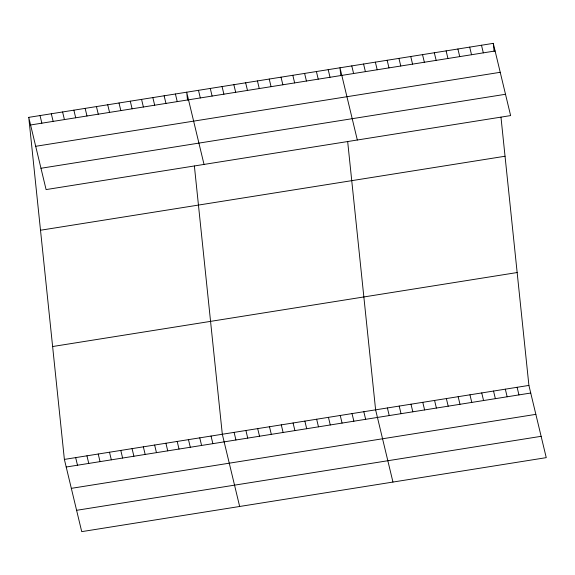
<?xml version="1.0" encoding="UTF-8"?>
<svg xmlns="http://www.w3.org/2000/svg" width="575" height="575" viewBox="0 0 575 575"><rect width="100%" height="100%" fill="white"/><g stroke="black" fill="none" stroke-linecap="round" stroke-linejoin="round"><path stroke-width="0.86" d="M28.75 117.358L493.278 43.362L510.622 115.589L46.093 189.585L28.75 117.358L64.378 459.411L81.722 531.638L546.25 457.643L528.907 385.415L500.969 117.163M30.576 124.976L495.111 50.981M35.7 146.294L500.228 72.299M40.969 168.267L505.504 94.271M40.509 230.237L505.037 156.242M52.62 346.531L517.155 272.536M64.378 459.411L528.907 385.415M66.211 467.022L530.739 393.027M71.329 488.348L535.857 414.352M76.604 510.312L541.133 436.317M481.491 45.238L483.316 52.857M469.696 47.121L471.522 54.733M457.901 48.997L459.734 56.616M446.114 50.873L447.939 58.492M517.119 387.291L518.945 394.91M434.319 52.756L436.152 60.368M505.324 389.167L507.157 396.786M422.532 54.632L424.357 62.251M493.537 391.05L495.363 398.662M410.737 56.508L412.562 64.127M481.742 392.926L483.568 400.545M398.942 58.391L400.775 66.003M469.948 394.802L471.78 402.421M387.155 60.267L388.98 67.886M458.16 396.685L459.986 404.297M375.36 62.143L377.193 69.762M446.365 398.561L448.191 406.18M363.572 64.026L365.398 71.638M434.571 400.437L436.403 408.056M351.778 65.902L353.603 73.521M422.783 402.32L424.609 409.932M357.327 140.013L339.983 67.778L340.803 75.598M410.988 404.196L412.821 411.815M328.196 69.661L330.021 77.273M399.201 406.072L401.027 413.691M316.401 71.537L318.227 79.156M387.406 407.955L389.232 415.567M304.606 73.413L306.439 81.032M392.955 482.058L375.612 409.831L347.674 141.587M292.819 75.296L294.644 82.908M363.824 411.707L365.65 419.326M281.024 77.172L282.857 84.791M352.029 413.59L353.862 421.202M269.237 79.048L271.062 86.667M340.242 415.466L342.067 423.085M257.442 80.931L259.268 88.543M328.447 417.342L330.273 424.961M245.647 82.807L247.48 90.426M316.652 419.225L318.485 426.837M233.86 84.683L235.685 92.302M304.865 421.101L306.691 428.72M222.065 86.566L223.898 94.178M293.07 422.977L294.903 430.596M210.278 88.442L212.103 96.061M281.283 424.86L283.108 432.472M198.483 90.318L200.308 97.937M269.488 426.736L271.314 434.355M204.032 164.428L186.688 92.201L187.507 100.014M257.693 428.612L259.526 436.231M175.411 93.998L177.237 101.61M245.906 430.495L247.732 438.107M164.127 95.795L165.952 103.407M234.111 432.371L235.937 439.99M152.849 97.592L154.675 105.203M239.66 506.482L222.317 434.247L194.379 166.002M141.565 99.389L143.391 107M211.039 436.044L212.865 443.663M130.281 101.186L132.113 108.804M199.755 437.841L201.588 445.46M119.003 102.983L120.829 110.601M188.478 439.645L190.303 447.257M107.719 104.779L109.552 112.398M177.193 441.442L179.019 449.053M96.442 106.576L98.267 114.195M165.909 443.239L167.742 450.85M85.157 108.373L86.983 115.992M154.632 445.036L156.458 452.647M73.873 110.17L75.706 117.789M143.347 446.832L145.18 454.444M62.596 111.967L64.422 119.586M132.07 448.629L133.896 456.241M51.312 113.764L53.144 121.382M120.786 450.426L122.612 458.038M40.034 115.561L41.86 123.179M109.509 452.223L111.334 459.835M98.224 454.02L100.05 461.632M86.94 455.817L88.773 463.428M75.663 457.614L77.488 465.225M493.278 43.362L494.098 51.175"/></g></svg>
